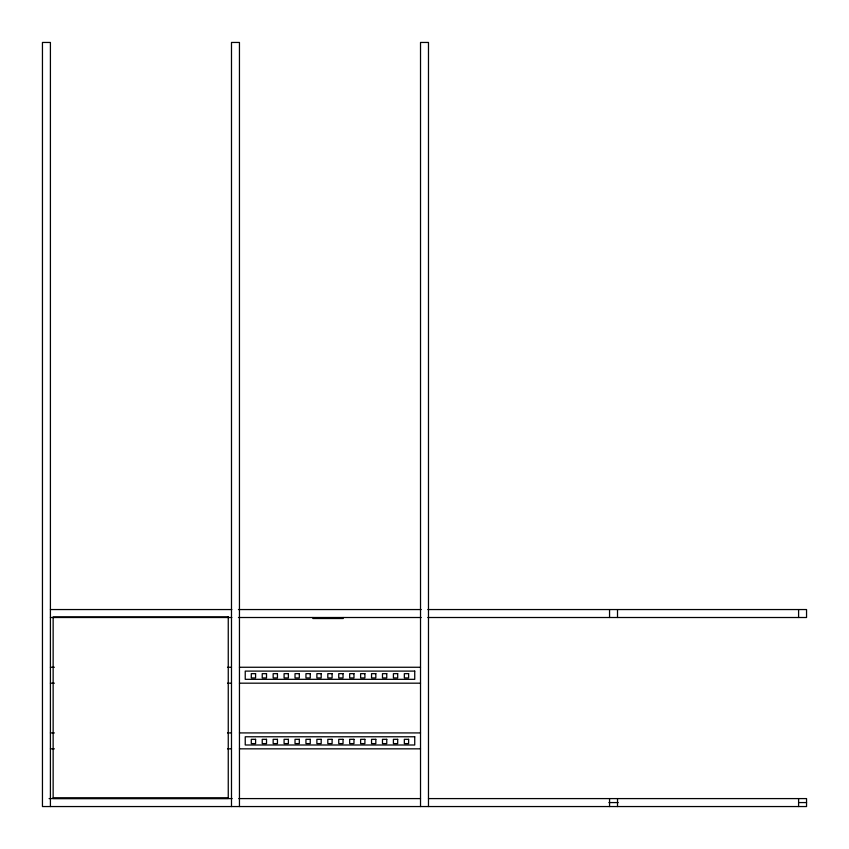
<?xml version="1.0" encoding="UTF-8"?>
<svg xmlns="http://www.w3.org/2000/svg" width="849" height="849" viewBox="0 0 849 849"><rect width="100%" height="100%" fill="white"/><g stroke="black" fill="none" stroke-linecap="round" stroke-linejoin="round"><path stroke-width="1.27" d="M50.409 609.55L231.83 609.55M238.452 609.55L421.2 609.55M427.822 609.55L806.55 609.55L806.55 617.51L427.822 617.51M50.409 617.51L231.83 617.51M238.452 617.51L421.2 617.51M50.409 667.261L54.378 667.261M227.521 667.261L231.49 667.261M239.439 667.261L420.52 667.261M50.409 683.18L54.378 683.18M227.521 683.18L231.49 683.18M239.439 683.18L420.52 683.18M50.409 732.92L54.378 732.92M227.521 732.92L231.49 732.92M239.439 732.92L420.52 732.92M50.409 748.839L54.378 748.839M227.521 748.839L231.49 748.839M239.439 748.839L420.52 748.839M53.147 797.964L228.254 797.964M49.083 798.591L232.148 798.591M238.781 798.591L420.52 798.591M428.48 798.591L806.55 798.591L806.55 806.55L42.45 806.55L42.45 42.45L50.409 42.45L50.409 806.55M608.892 802.57L618.178 802.57M798.591 802.57L806.55 802.57M798.591 609.55L798.591 617.51M798.591 798.591L798.591 806.55M617.51 609.55L617.51 617.51M617.52 798.591L617.52 806.55M609.55 609.55L609.561 617.51M609.561 798.591L609.561 806.55M428.48 806.55L428.48 42.45L420.52 42.45L420.52 806.55M343.176 617.51L343.176 618.507L312.91 618.507L312.91 617.51M239.45 806.55L239.45 42.45L231.49 42.45L231.49 806.55M228.254 616.894L53.147 616.894L53.147 798.463L228.254 798.463L228.254 616.894M414.737 671.103L245.234 671.103L245.234 679.327L414.737 679.327L414.737 671.103M255.591 673.65L251.293 673.65L251.293 677.948L255.591 677.948L255.591 673.65M266.522 673.65L262.224 673.65L262.224 677.948L266.522 677.948L266.522 673.65M277.453 673.65L273.155 673.65L273.155 677.948L277.453 677.948L277.453 673.65M288.384 673.65L284.086 673.65L284.086 677.948L288.384 677.948L288.384 673.65M299.315 673.65L295.017 673.65L295.017 677.948L299.315 677.948L299.315 673.65M310.246 673.65L305.948 673.65L305.948 677.948L310.246 677.948L310.246 673.65M321.177 673.65L316.879 673.65L316.879 677.948L321.177 677.948L321.177 673.65M332.108 673.65L327.81 673.65L327.81 677.948L332.108 677.948L332.108 673.65M343.038 673.65L338.74 673.65L338.74 677.948L343.038 677.948L343.038 673.65M353.969 673.65L349.671 673.65L349.671 677.948L353.969 677.948L353.969 673.65M364.9 673.65L360.613 673.65L360.613 677.948L364.9 677.948L364.9 673.65M375.831 673.65L371.544 673.65L371.544 677.948L375.831 677.948L375.831 673.65M386.762 673.65L382.474 673.65L382.474 677.948L386.762 677.948L386.762 673.65M397.693 673.65L393.405 673.65L393.405 677.948L397.693 677.948L397.693 673.65M408.624 673.65L404.336 673.65L404.336 677.948L408.624 677.948L408.624 673.65M414.737 736.773L245.234 736.773L245.234 744.998L414.737 744.998L414.737 736.773M255.591 739.32L251.293 739.32L251.293 743.607L255.591 743.607L255.591 739.32M266.522 739.32L262.224 739.32L262.224 743.607L266.522 743.607L266.522 739.32M277.453 739.32L273.155 739.32L273.155 743.607L277.453 743.607L277.453 739.32M288.384 739.32L284.086 739.32L284.086 743.607L288.384 743.607L288.384 739.32M299.315 739.32L295.017 739.32L295.017 743.607L299.315 743.607L299.315 739.32M310.246 739.32L305.948 739.32L305.948 743.607L310.246 743.607L310.246 739.32M321.177 739.32L316.879 739.32L316.879 743.607L321.177 743.607L321.177 739.32M332.108 739.32L327.81 739.32L327.81 743.607L332.108 743.607L332.108 739.32M343.038 739.32L338.74 739.32L338.74 743.607L343.038 743.607L343.038 739.32M353.969 739.32L349.671 739.32L349.671 743.607L353.969 743.607L353.969 739.32M364.9 739.32L360.613 739.32L360.613 743.607L364.9 743.607L364.9 739.32M375.831 739.32L371.544 739.32L371.544 743.607L375.831 743.607L375.831 739.32M386.762 739.32L382.474 739.32L382.474 743.607L386.762 743.607L386.762 739.32M397.693 739.32L393.405 739.32L393.405 743.607L397.693 743.607L397.693 739.32M408.624 739.32L404.336 739.32L404.336 743.607L408.624 743.607L408.624 739.32"/></g></svg>
